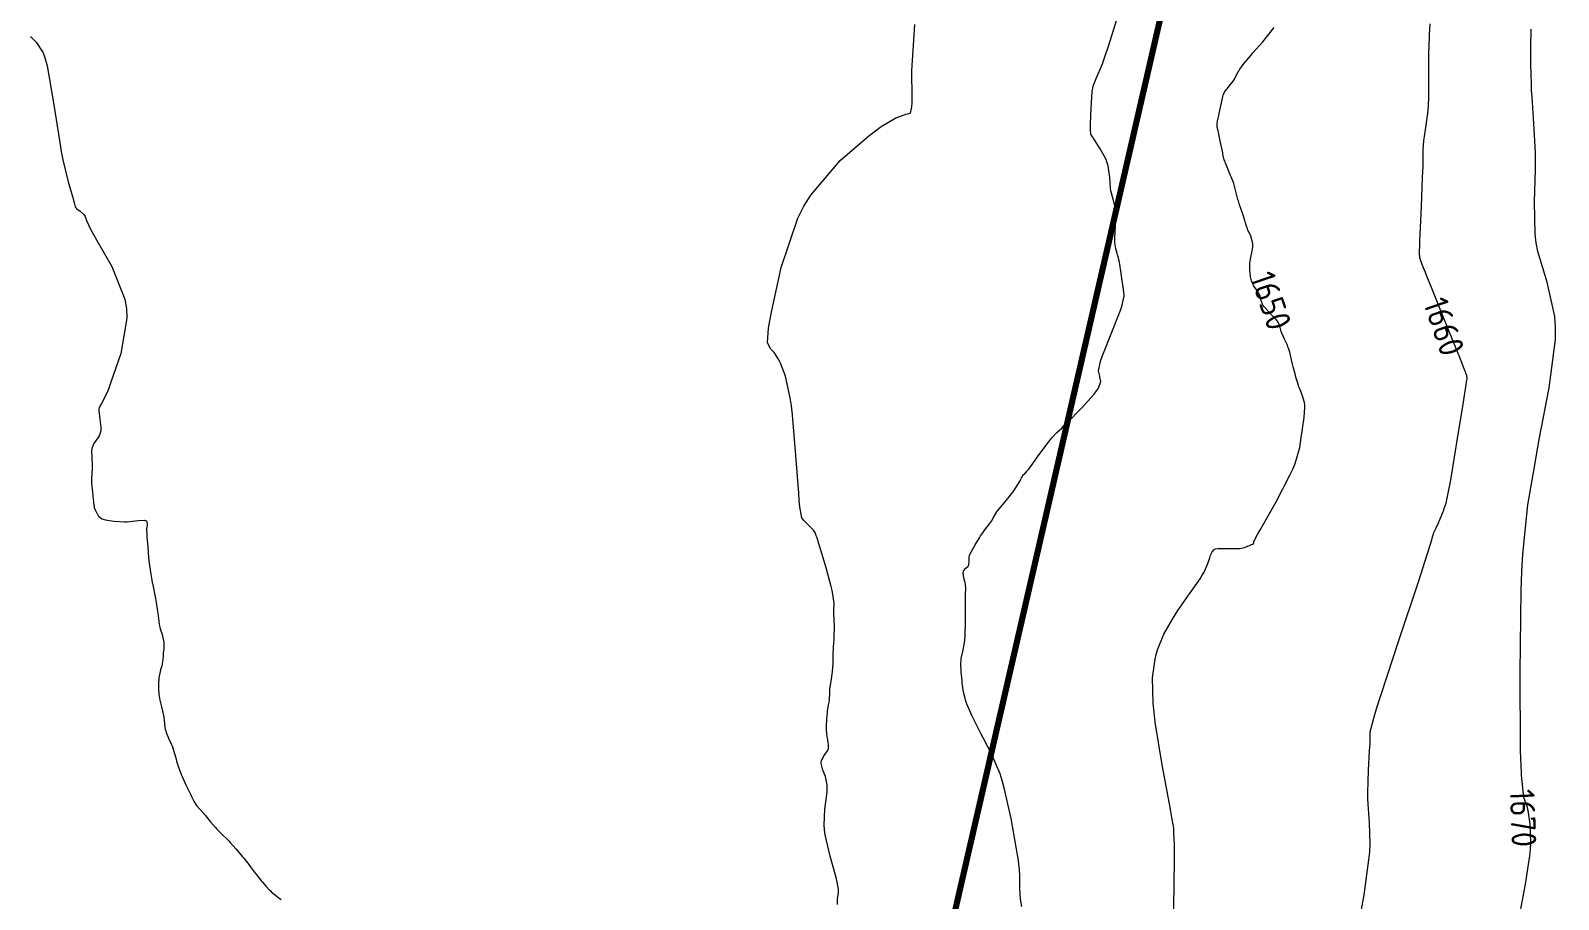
# Model space of a CAD drawing. Header units: millimetres. Extents: x 837477 to 838477, y 1189014 to 1191014.
# Drawn here: x 837476.5 to 837711.4, y 1189347 to 1189480.5 of the extents above; entities that cross this region are included whole.
import ezdxf

# ---------------------------------------------------------------- set-up
doc = ezdxf.new("R2010")
doc.units = ezdxf.units.MM
doc.header["$LTSCALE"] = 0.3
doc.layers.add('CORREDORVIA', color=94, linetype='Continuous', lineweight=80)
doc.layers.add('COTAS 10', color=252, linetype='Continuous', lineweight=9)
doc.styles.get("Standard").update_dxf_attribs({"font": 'isocp2.shx', "bigfont": '@extfont2.shx'})

msp = doc.modelspace()

# ---------------------------------------------------------------- linework, layer by layer
at = {"layer": 'CORREDORVIA'}
msp.add_lwpolyline([(838157.033, 1190996.193), (838237.174, 1190821.339), (838237.001, 1190602.875), (838240.031, 1190437.198), (838223.537, 1190366.272), (838184.199, 1189898.277), (837734.304, 1190149.151), (837849.078, 1189569.699), (837751.159, 1189231.384), (837593.191, 1189234.399), (837695.481, 1189679.225), (837660.573, 1189835.358), (837597.737, 1190012.464), (837490.666, 1190492.599), (837964.301, 1190234.408), (838010.155, 1190346.41), (837974.613, 1190516.877), (837969.419, 1190653.334), (837963.574, 1190795.982), (837910.676, 1191000.965)], close=True, dxfattribs=at)
at = {"layer": 'COTAS 10'}
for points in [[(837628.916, 1189345.882), (837628.716, 1189346.979), (837628.68, 1189347.296), (837628.651, 1189347.619), (837628.614, 1189348.832), (837628.615, 1189350.012), (837628.611, 1189350.313), (837628.604, 1189350.604), (837628.562, 1189351.563), (837628.328, 1189353.303), (837628.2, 1189354.085), (837628.045, 1189354.998), (837627.256, 1189359.382), (837626.205, 1189364.097), (837625.884, 1189365.218), (837625.551, 1189366.259), (837624.243, 1189369.356), (837622.944, 1189371.806), (837622.617, 1189372.439), (837622.304, 1189373.053), (837621.292, 1189375.109), (837620.525, 1189376.851), (837620.367, 1189377.268), (837620.231, 1189377.655), (837619.938, 1189378.815), (837619.798, 1189379.884), (837619.759, 1189380.214), (837619.721, 1189380.56), (837619.582, 1189381.93), (837619.537, 1189383.305), (837619.557, 1189383.653), (837619.592, 1189383.987), (837619.835, 1189385.075), (837620.101, 1189386.396), (837620.15, 1189386.876), (837620.188, 1189387.407), (837620.237, 1189389.738), (837620.226, 1189391.962), (837620.226, 1189392.425), (837620.227, 1189392.822), (837620.242, 1189393.705), (837620.265, 1189394.144), (837620.271, 1189394.262), (837620.276, 1189394.377), (837620.297, 1189394.78), (837620.264, 1189395.265), (837620.237, 1189395.432), (837620.202, 1189395.614), (837620.009, 1189396.388), (837619.903, 1189397.142), (837619.922, 1189397.31), (837619.963, 1189397.461), (837620.288, 1189397.86), (837620.652, 1189398.197), (837620.718, 1189398.309), (837620.769, 1189398.429), (837620.825, 1189398.928), (837620.804, 1189399.402), (837620.805, 1189399.505), (837620.81, 1189399.597), (837620.854, 1189399.827), (837621.032, 1189400.174), (837621.121, 1189400.338), (837621.227, 1189400.533), (837621.753, 1189401.484), (837622.391, 1189402.56), (837622.567, 1189402.833), (837622.742, 1189403.095), (837623.376, 1189403.952), (837623.95, 1189404.711), (837624.088, 1189404.912), (837624.218, 1189405.108), (837624.611, 1189405.783), (837625.07, 1189406.522), (837625.241, 1189406.759), (837625.431, 1189407.009), (837626.273, 1189408.032), (837627.147, 1189409.086), (837627.356, 1189409.357), (837627.551, 1189409.618), (837628.139, 1189410.486), (837628.551, 1189411.17), (837628.636, 1189411.316), (837628.708, 1189411.443), (837628.863, 1189411.743), (837628.941, 1189411.912), (837628.964, 1189411.956), (837628.988, 1189411.999), (837629.083, 1189412.144), (837629.183, 1189412.258), (837629.211, 1189412.281), (837629.238, 1189412.301), (837629.337, 1189412.343), (837629.74, 1189412.814), (837629.96, 1189413.104), (837630.226, 1189413.464), (837631.576, 1189415.337), (837632.988, 1189417.264), (837633.293, 1189417.656), (837633.561, 1189417.988), (837634.217, 1189418.676), (837635.05, 1189419.422), (837635.429, 1189419.791), (837635.873, 1189420.229), (837638.011, 1189422.398), (837640.037, 1189424.638), (837640.409, 1189425.121), (837640.7, 1189425.546), (837641.068, 1189426.585), (837640.914, 1189427.229), (837640.875, 1189427.405), (837640.838, 1189427.579), (837640.717, 1189428.197), (837640.944, 1189429.44), (837641.126, 1189430.009), (837641.36, 1189430.674), (837642.635, 1189433.886), (837643.922, 1189437.116), (837644.163, 1189437.793), (837644.354, 1189438.375), (837644.627, 1189439.693), (837644.564, 1189440.385), (837644.543, 1189440.573), (837644.52, 1189440.759), (837644.422, 1189441.419), (837644.318, 1189442.083), (837644.291, 1189442.271), (837644.264, 1189442.462), (837644.175, 1189443.168), (837644.074, 1189443.902), (837644.04, 1189444.11), (837644.004, 1189444.321), (837643.855, 1189445.1), (837643.678, 1189445.866), (837643.626, 1189446.068), (837643.572, 1189446.266), (837643.362, 1189446.945), (837643.221, 1189447.877), (837643.21, 1189448.235), (837643.211, 1189448.636), (837643.316, 1189450.443), (837643.383, 1189452.316), (837643.359, 1189452.759), (837643.318, 1189453.17), (837643.016, 1189454.377), (837642.67, 1189455.529), (837642.6, 1189455.904), (837642.542, 1189456.304), (837642.425, 1189457.95), (837642.176, 1189459.724), (837642.034, 1189460.205), (837641.86, 1189460.68), (837640.97, 1189462.358), (837640.077, 1189463.701), (837639.902, 1189463.965), (837639.757, 1189464.184), (837639.496, 1189464.583), (837639.47, 1189465.257), (837639.474, 1189465.647), (837639.483, 1189466.126), (837639.558, 1189468.592), (837639.743, 1189471.144), (837639.822, 1189471.676), (837639.912, 1189472.133), (837640.338, 1189473.154), (837641.299, 1189475.401), (837641.727, 1189476.63), (837642.225, 1189478.122), (837644.607, 1189485.705)], [(837476.514, 1189479.604), (837477.357, 1189478.728), (837478.469, 1189477.09), (837478.764, 1189476.181), (837479.053, 1189475.074), (837480.052, 1189469.433), (837480.989, 1189463.323), (837481.24, 1189461.921), (837481.486, 1189460.644), (837482.344, 1189457.078), (837483.006, 1189454.849), (837483.129, 1189454.415), (837483.226, 1189454.06), (837483.356, 1189453.439), (837483.451, 1189453.268), (837483.526, 1189453.197), (837483.621, 1189453.115), (837484.136, 1189452.734), (837484.682, 1189452.247), (837484.797, 1189452.099), (837484.895, 1189451.946), (837485.117, 1189451.343), (837485.787, 1189449.866), (837486.168, 1189449.161), (837486.633, 1189448.328), (837489.021, 1189444.249), (837491.023, 1189439.208), (837491.246, 1189437.768), (837491.325, 1189436.309), (837490.412, 1189430.88), (837488.825, 1189426.326), (837488.479, 1189425.418), (837488.173, 1189424.664), (837487.403, 1189423.215), (837487.056, 1189422.57), (837487.016, 1189422.323), (837487.001, 1189422.046), (837487.148, 1189420.797), (837487.331, 1189419.54), (837487.338, 1189419.258), (837487.327, 1189419.004), (837487.128, 1189418.325), (837486.799, 1189417.83), (837486.705, 1189417.693), (837486.609, 1189417.556), (837486.255, 1189417.059), (837485.982, 1189416.423), (837485.938, 1189416.198), (837485.908, 1189415.952), (837485.914, 1189414.889), (837485.973, 1189413.779), (837485.976, 1189413.503), (837485.974, 1189413.242), (837485.919, 1189412.415), (837485.878, 1189411.537), (837485.885, 1189411.244), (837485.9, 1189410.928), (837486.021, 1189409.607), (837486.161, 1189408.402), (837486.189, 1189408.159), (837486.212, 1189407.956), (837486.256, 1189407.552), (837486.271, 1189407.41), (837486.276, 1189407.372), (837486.282, 1189407.335), (837486.305, 1189407.206), (837486.352, 1189407.057), (837486.372, 1189407.008), (837486.395, 1189406.954), (837486.506, 1189406.732), (837486.656, 1189406.448), (837486.705, 1189406.356), (837486.756, 1189406.259), (837486.964, 1189405.859), (837487.473, 1189405.477), (837487.713, 1189405.39), (837487.996, 1189405.311), (837489.378, 1189405.096), (837490.955, 1189405.013), (837491.361, 1189405.018), (837491.753, 1189405.035), (837493.061, 1189405.197), (837494.019, 1189405.259), (837494.191, 1189405.213), (837494.323, 1189405.14), (837494.463, 1189404.648), (837494.368, 1189404.081), (837494.351, 1189403.96), (837494.338, 1189403.856), (837494.328, 1189403.61), (837494.368, 1189403.149), (837494.387, 1189402.908), (837494.41, 1189402.618), (837494.522, 1189401.162), (837494.671, 1189399.482), (837494.717, 1189399.051), (837494.766, 1189398.635), (837494.959, 1189397.256), (837495.173, 1189396.016), (837495.233, 1189395.688), (837495.295, 1189395.366), (837495.524, 1189394.257), (837495.739, 1189393.198), (837495.792, 1189392.908), (837495.843, 1189392.619), (837496.001, 1189391.584), (837496.124, 1189390.657), (837496.152, 1189390.435), (837496.177, 1189390.229), (837496.248, 1189389.611), (837496.354, 1189388.998), (837496.402, 1189388.795), (837496.458, 1189388.576), (837496.725, 1189387.667), (837496.964, 1189386.72), (837497.001, 1189386.478), (837497.026, 1189386.245), (837497.011, 1189385.477), (837496.925, 1189384.791), (837496.905, 1189384.61), (837496.886, 1189384.431), (837496.832, 1189383.818), (837496.755, 1189383.215), (837496.722, 1189383.044), (837496.684, 1189382.871), (837496.504, 1189382.228), (837496.326, 1189381.497), (837496.289, 1189381.267), (837496.257, 1189381.025), (837496.189, 1189380.055), (837496.203, 1189379.043), (837496.224, 1189378.775), (837496.252, 1189378.513), (837496.413, 1189377.608), (837496.609, 1189376.78), (837496.659, 1189376.567), (837496.707, 1189376.359), (837496.865, 1189375.665), (837496.991, 1189374.993), (837497.018, 1189374.8), (837497.043, 1189374.603), (837497.106, 1189373.867), (837497.229, 1189373.084), (837497.291, 1189372.858), (837497.366, 1189372.627), (837497.739, 1189371.764), (837498.146, 1189370.883), (837498.243, 1189370.643), (837498.332, 1189370.404), (837498.597, 1189369.553), (837498.823, 1189368.713), (837498.888, 1189368.481), (837498.954, 1189368.249), (837499.201, 1189367.413), (837499.54, 1189366.467), (837499.663, 1189366.166), (837499.8, 1189365.848), (837500.402, 1189364.557), (837501.005, 1189363.323), (837501.142, 1189363.041), (837501.267, 1189362.785), (837501.609, 1189362.076), (837501.907, 1189361.553), (837502.002, 1189361.414), (837502.104, 1189361.279), (837502.521, 1189360.812), (837503.046, 1189360.252), (837503.216, 1189360.058), (837503.396, 1189359.847), (837504.137, 1189358.944), (837504.923, 1189358.008), (837505.131, 1189357.777), (837505.336, 1189357.558), (837506.044, 1189356.866), (837506.772, 1189356.168), (837506.989, 1189355.945), (837507.214, 1189355.709), (837508.081, 1189354.747), (837508.916, 1189353.767), (837509.12, 1189353.519), (837509.312, 1189353.281), (837509.904, 1189352.509), (837510.431, 1189351.797), (837510.58, 1189351.598), (837510.732, 1189351.398), (837511.293, 1189350.668), (837511.862, 1189349.957), (837512.019, 1189349.769), (837512.174, 1189349.585), (837512.73, 1189348.952), (837513.256, 1189348.396), (837513.392, 1189348.261), (837513.523, 1189348.134), (837513.965, 1189347.743), (837514.706, 1189347.182), (837515.026, 1189346.948)], [(837600.544, 1189346.159), (837600.587, 1189347.039), (837600.675, 1189347.626), (837600.691, 1189347.783), (837600.705, 1189347.937), (837600.728, 1189348.476), (837600.531, 1189349.584), (837600.406, 1189350.098), (837600.251, 1189350.701), (837599.438, 1189353.627), (837598.695, 1189356.866), (837598.585, 1189357.667), (837598.515, 1189358.427), (837598.606, 1189360.825), (837598.884, 1189362.687), (837598.932, 1189363.108), (837598.967, 1189363.49), (837598.989, 1189364.527), (837598.848, 1189365.353), (837598.781, 1189365.601), (837598.701, 1189365.857), (837598.31, 1189366.848), (837598.059, 1189367.826), (837598.066, 1189368.074), (837598.108, 1189368.312), (837598.537, 1189369.085), (837599.034, 1189369.774), (837599.119, 1189369.959), (837599.18, 1189370.14), (837599.209, 1189370.771), (837599.096, 1189371.39), (837599.067, 1189371.563), (837599.039, 1189371.738), (837598.949, 1189372.374), (837598.896, 1189373.116), (837598.892, 1189373.357), (837598.892, 1189373.613), (837598.93, 1189374.664), (837599.014, 1189375.702), (837599.042, 1189375.949), (837599.073, 1189376.179), (837599.205, 1189376.866), (837599.322, 1189377.468), (837599.343, 1189377.645), (837599.36, 1189377.827), (837599.383, 1189378.519), (837599.415, 1189379.319), (837599.439, 1189379.568), (837599.469, 1189379.83), (837599.63, 1189380.872), (837599.793, 1189381.93), (837599.824, 1189382.201), (837599.85, 1189382.462), (837599.894, 1189383.323), (837599.908, 1189384.154), (837599.916, 1189384.396), (837599.925, 1189384.643), (837599.969, 1189385.575), (837600.019, 1189386.491), (837600.031, 1189386.727), (837600.042, 1189386.956), (837600.076, 1189387.718), (837600.091, 1189388.483), (837600.09, 1189388.714), (837600.086, 1189388.953), (837600.054, 1189389.884), (837600.022, 1189390.873), (837600.019, 1189391.149), (837600.018, 1189391.425), (837600.035, 1189392.428), (837599.869, 1189393.883), (837599.753, 1189394.444), (837599.607, 1189395.074), (837598.825, 1189397.92), (837598.013, 1189400.634), (837597.848, 1189401.18), (837597.709, 1189401.638), (837597.421, 1189402.548), (837597.308, 1189402.86), (837597.279, 1189402.94), (837597.252, 1189403.016), (837597.161, 1189403.271), (837596.966, 1189403.584), (837596.872, 1189403.699), (837596.762, 1189403.825), (837596.221, 1189404.38), (837595.649, 1189404.957), (837595.519, 1189405.097), (837595.401, 1189405.228), (837595.077, 1189405.628), (837594.793, 1189407.306), (837594.7, 1189408.243), (837594.6, 1189409.385), (837594.187, 1189415.212), (837593.661, 1189421.436), (837593.491, 1189422.828), (837593.309, 1189424.076), (837592.562, 1189427.386), (837591.796, 1189429.388), (837591.603, 1189429.812), (837591.418, 1189430.179), (837590.818, 1189431.033), (837590.327, 1189431.56), (837590.212, 1189431.722), (837590.105, 1189431.889), (837589.793, 1189432.55), (837589.965, 1189434.745), (837590.163, 1189435.881), (837590.428, 1189437.245), (837591.927, 1189444.075), (837594.485, 1189451.665), (837595.416, 1189453.508), (837596.444, 1189455.238), (837600.963, 1189460.551), (837605.408, 1189464.347), (837606.389, 1189465.12), (837607.261, 1189465.773), (837609.512, 1189467.128), (837610.805, 1189467.577), (837611.074, 1189467.659), (837611.304, 1189467.722), (837611.814, 1189467.797), (837611.998, 1189468.774), (837612.022, 1189469.406), (837612.035, 1189470.195), (837611.988, 1189474.351), (837612.448, 1189481.439)], [(837652.214, 1189344.08), (837652.302, 1189348.779), (837652.364, 1189353.496), (837652.37, 1189354.419), (837652.372, 1189355.175), (837652.34, 1189356.521), (837652.291, 1189356.791), (837652.282, 1189356.87), (837652.275, 1189356.949), (837652.266, 1189357.248), (837652.266, 1189357.539), (837652.265, 1189357.613), (837652.263, 1189357.685), (837652.253, 1189357.921), (837651.974, 1189359.547), (837651.803, 1189360.495), (837651.591, 1189361.659), (837650.487, 1189367.659), (837649.425, 1189374.211), (837649.24, 1189375.724), (837649.102, 1189377.105), (837648.997, 1189381.002), (837649.387, 1189383.885), (837649.562, 1189384.627), (837649.765, 1189385.344), (837650.737, 1189387.729), (837652.049, 1189390.034), (837652.466, 1189390.701), (837652.906, 1189391.38), (837654.692, 1189393.935), (837656.305, 1189396.252), (837656.637, 1189396.781), (837656.919, 1189397.261), (837657.523, 1189398.589), (837657.793, 1189399.481), (837657.865, 1189399.687), (837657.935, 1189399.875), (837658.177, 1189400.404), (837658.46, 1189400.733), (837658.555, 1189400.795), (837658.658, 1189400.844), (837659.092, 1189400.916), (837659.711, 1189400.904), (837659.93, 1189400.9), (837660.17, 1189400.897), (837661.209, 1189400.883), (837662.222, 1189400.901), (837662.446, 1189400.917), (837662.644, 1189400.938), (837663.157, 1189401.055), (837663.482, 1189401.196), (837663.563, 1189401.233), (837663.641, 1189401.268), (837663.888, 1189401.386), (837664.099, 1189401.483), (837664.154, 1189401.505), (837664.207, 1189401.525), (837664.386, 1189401.58), (837664.52, 1189401.638), (837664.544, 1189401.66), (837664.563, 1189401.685), (837664.587, 1189401.795), (837664.585, 1189401.918), (837664.588, 1189401.951), (837664.592, 1189401.983), (837664.62, 1189402.091), (837665.158, 1189403.073), (837665.484, 1189403.656), (837665.887, 1189404.372), (837667.983, 1189408.082), (837670.125, 1189412.152), (837670.558, 1189413.096), (837670.922, 1189413.961), (837671.654, 1189416.423), (837671.926, 1189418.31), (837671.999, 1189418.812), (837672.071, 1189419.306), (837672.321, 1189421.014), (837672.422, 1189422.558), (837672.4, 1189422.948), (837672.356, 1189423.321), (837672.016, 1189424.535), (837671.6, 1189425.526), (837671.508, 1189425.76), (837671.426, 1189425.975), (837671.214, 1189426.605), (837671.036, 1189427.257), (837670.975, 1189427.486), (837670.909, 1189427.736), (837670.631, 1189428.814), (837670.523, 1189429.247), (837670.359, 1189429.898), (837670.297, 1189430.151), (837670.241, 1189430.384), (837670.087, 1189431.056), (837669.897, 1189431.695), (837669.817, 1189431.907), (837669.726, 1189432.134), (837669.301, 1189433.08), (837668.885, 1189434.025), (837668.799, 1189434.252), (837668.727, 1189434.463), (837668.575, 1189435.097), (837668.316, 1189435.713), (837668.176, 1189435.913), (837668.007, 1189436.124), (837667.151, 1189436.993), (837666.291, 1189437.884), (837666.119, 1189438.109), (837665.976, 1189438.326), (837665.701, 1189439.033), (837665.543, 1189439.668), (837665.475, 1189439.839), (837665.396, 1189440.008), (837665.022, 1189440.602), (837664.631, 1189441.175), (837664.541, 1189441.332), (837664.46, 1189441.488), (837664.232, 1189442.043), (837664.084, 1189442.658), (837664.052, 1189442.853), (837664.024, 1189443.057), (837663.956, 1189443.881), (837663.98, 1189444.811), (837664.01, 1189445.083), (837664.05, 1189445.361), (837664.279, 1189446.415), (837664.398, 1189447.233), (837664.431, 1189447.464), (837664.422, 1189447.739), (837664.391, 1189448.007), (837664.096, 1189448.916), (837663.729, 1189449.681), (837663.652, 1189449.857), (837663.586, 1189450.017), (837663.44, 1189450.469), (837663.315, 1189450.942), (837663.262, 1189451.116), (837663.202, 1189451.31), (837662.92, 1189452.164), (837662.635, 1189452.997), (837662.573, 1189453.177), (837662.518, 1189453.335), (837662.38, 1189453.723), (837662.247, 1189454.157), (837662.195, 1189454.344), (837662.137, 1189454.56), (837661.872, 1189455.582), (837661.603, 1189456.602), (837661.542, 1189456.818), (837661.487, 1189457.004), (837661.336, 1189457.434), (837661.15, 1189457.863), (837661.073, 1189458.048), (837660.984, 1189458.262), (837660.571, 1189459.276), (837660.174, 1189460.28), (837660.096, 1189460.488), (837660.031, 1189460.666), (837659.912, 1189461.053), (837659.826, 1189461.512), (837659.782, 1189461.734), (837659.731, 1189461.997), (837659.473, 1189463.291), (837659.204, 1189464.607), (837659.145, 1189464.885), (837659.092, 1189465.125), (837658.96, 1189465.676), (837658.912, 1189466.006), (837658.913, 1189466.107), (837658.92, 1189466.212), (837658.998, 1189466.623), (837659.144, 1189467.246), (837659.194, 1189467.484), (837659.249, 1189467.75), (837659.482, 1189468.951), (837659.731, 1189470.118), (837659.796, 1189470.364), (837659.859, 1189470.577), (837660.07, 1189471.065), (837660.326, 1189471.396), (837660.417, 1189471.509), (837660.516, 1189471.632), (837660.949, 1189472.153), (837661.39, 1189472.729), (837661.495, 1189472.887), (837661.592, 1189473.043), (837661.879, 1189473.597), (837662.189, 1189474.194), (837662.3, 1189474.376), (837662.422, 1189474.565), (837662.952, 1189475.312), (837663.781, 1189476.327), (837664.092, 1189476.687), (837664.437, 1189477.08), (837665.974, 1189478.782), (837667.718, 1189480.967)], [(837680.584, 1189342.271), (837681.551, 1189347.676), (837682.273, 1189353.029), (837682.381, 1189354.279), (837682.45, 1189355.428), (837682.364, 1189358.737), (837682.129, 1189361.587), (837682.103, 1189362.447), (837682.093, 1189363.338), (837682.201, 1189366.808), (837682.375, 1189369.777), (837682.408, 1189370.35), (837682.434, 1189370.816), (837682.474, 1189371.602), (837682.472, 1189371.824), (837682.473, 1189371.934), (837682.473, 1189372.066), (837682.477, 1189372.719), (837683.161, 1189375.378), (837683.59, 1189376.774), (837684.124, 1189378.457), (837686.917, 1189386.916), (837689.772, 1189395.467), (837690.344, 1189397.207), (837690.822, 1189398.674), (837691.762, 1189401.707), (837692.084, 1189402.838), (837692.174, 1189403.107), (837692.263, 1189403.356), (837692.585, 1189404.094), (837692.903, 1189404.731), (837692.99, 1189404.917), (837693.077, 1189405.107), (837693.384, 1189405.824), (837693.682, 1189406.587), (837693.762, 1189406.805), (837693.841, 1189407.027), (837694.117, 1189407.853), (837694.554, 1189409.895), (837694.734, 1189410.883), (837694.939, 1189412.054), (837695.895, 1189417.809), (837696.799, 1189423.417), (837696.972, 1189424.495), (837697.112, 1189425.368), (837697.34, 1189426.806), (837697.347, 1189426.91), (837697.349, 1189426.941), (837697.351, 1189426.974), (837697.354, 1189427.101), (837697.349, 1189427.237), (837697.345, 1189427.275), (837697.339, 1189427.313), (837697.311, 1189427.453), (837697.269, 1189427.6), (837697.254, 1189427.642), (837697.239, 1189427.686), (837697.174, 1189427.852), (837697.1, 1189428.037), (837697.078, 1189428.093), (837697.056, 1189428.15), (837696.974, 1189428.373), (837696.429, 1189429.746), (837696.115, 1189430.529), (837695.73, 1189431.485), (837693.753, 1189436.393), (837691.77, 1189441.303), (837691.382, 1189442.261), (837691.063, 1189443.045), (837690.943, 1189443.338), (837690.493, 1189444.428), (837690.382, 1189444.687), (837690.352, 1189444.764), (837690.324, 1189444.841), (837690.228, 1189445.137), (837690.15, 1189445.434), (837690.133, 1189445.513), (837690.118, 1189445.589), (837690.084, 1189445.852), (837690.064, 1189446.092), (837690.059, 1189446.153), (837690.054, 1189446.213), (837690.038, 1189446.412), (837690.075, 1189447.611), (837690.103, 1189448.301), (837690.139, 1189449.146), (837690.334, 1189453.494), (837690.526, 1189457.944), (837690.56, 1189458.855), (837690.586, 1189459.626), (837690.612, 1189461.249), (837690.599, 1189461.931), (837690.601, 1189462.108), (837690.605, 1189462.28), (837690.639, 1189462.861), (837690.727, 1189463.618), (837690.766, 1189463.901), (837690.811, 1189464.217), (837691.025, 1189465.624), (837691.242, 1189467.112), (837691.289, 1189467.479), (837691.33, 1189467.826), (837691.43, 1189468.915), (837691.476, 1189470.256), (837691.483, 1189470.761), (837691.488, 1189471.326), (837691.484, 1189473.849), (837691.489, 1189476.536), (837691.5, 1189477.204), (837691.515, 1189477.838), (837691.601, 1189479.849), (837691.657, 1189481.575)], [(837705.593, 1189345.197), (837706.337, 1189349.324), (837707, 1189353.643), (837707.099, 1189354.675), (837707.16, 1189355.636), (837707.076, 1189358.513), (837706.726, 1189360.609), (837706.621, 1189361.077), (837706.511, 1189361.497), (837706.083, 1189362.61), (837705.717, 1189366.039), (837705.647, 1189367.919), (837705.638, 1189368.31), (837705.59, 1189370.203), (837705.496, 1189381.813), (837705.679, 1189394.436), (837705.797, 1189397.358), (837705.943, 1189400.032), (837706.713, 1189407.62), (837707.799, 1189414.008), (837708.145, 1189415.925), (837708.511, 1189417.907), (837709.993, 1189425.602), (837710.924, 1189433.032), (837710.941, 1189434.848), (837710.855, 1189436.558), (837709.676, 1189441.859), (837708.243, 1189446.562), (837707.997, 1189447.895), (837707.816, 1189449.241), (837707.706, 1189454.212), (837707.888, 1189459.135), (837707.891, 1189460.451), (837707.874, 1189461.746), (837707.641, 1189466.253), (837707.342, 1189470.311), (837707.283, 1189471.324), (837707.235, 1189472.288), (837707.148, 1189475.368), (837707.142, 1189477.75), (837707.145, 1189478.274), (837707.151, 1189478.74), (837707.188, 1189479.932), (837707.213, 1189480.711)]]:
    msp.add_lwpolyline(points, dxfattribs=at)

# ---------------------------------------------------------------- texts
at = {"layer": 'COTAS 10', "char_height": 3.8, "attachment_point": 7}
for s, insert, rotation in [('1650', (837663.955, 1189442.639), 288.8125), ('1660', (837690.545, 1189438.645), 288.95227), ('1670', (837703.901, 1189363.843), 272.11962)]:
    msp.add_mtext(s, dxfattribs=dict(at, insert=insert, rotation=rotation))

doc.saveas('drawing.dxf')
